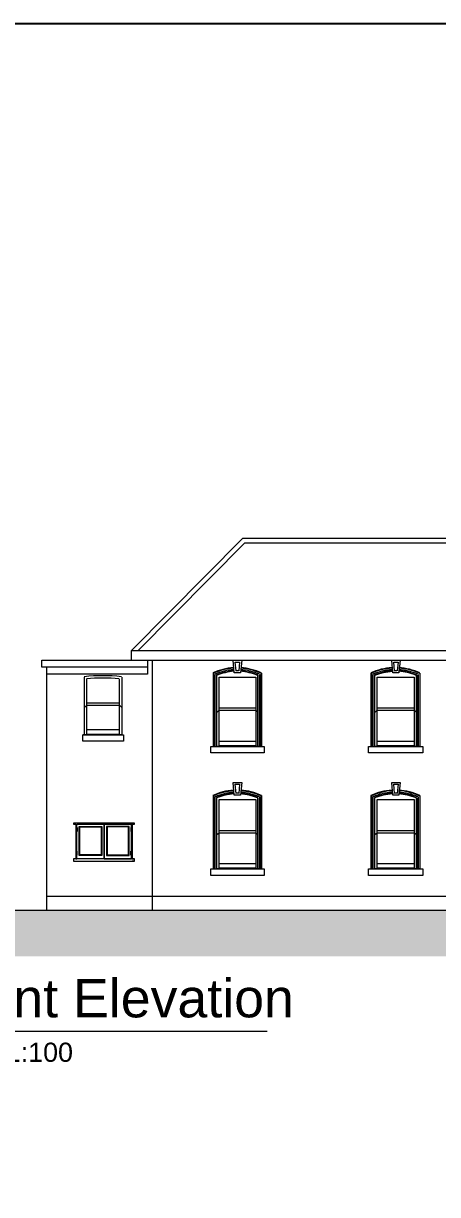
# Model space of a CAD drawing. Header units: millimetres. Extents: x -5841 to 140562, y 1006 to 102310.
# Drawn here: x 8143 to 17084, y 76984 to 102310 of the extents above; entities that cross this region are included whole.
import ezdxf

# ---------------------------------------------------------------- set-up
doc = ezdxf.new("R2010")
doc.units = ezdxf.units.MM
doc.header["$LTSCALE"] = 10
for name, color, linetype in [('CONCEPT HOUSE', 7, 'Continuous'), ('PDF17_0', 7, 'Continuous'), ('PDF17_Text', 7, 'Continuous')]:
    doc.layers.add(name, color=color, linetype=linetype)
doc.layers.add('PDF17_KD - WALL - LOADBEARING', color=7, linetype='Continuous', true_color=0x939598)
doc.styles.add('PDF FuturaCom-Book', font='arial.ttf')

msp = doc.modelspace()

# ---------------------------------------------------------------- linework, layer by layer
at = {"layer": 'CONCEPT HOUSE', "color": 0, "ltscale": 10, "true_color": 0xf8d731}
msp.add_lwpolyline([(-5841.47283, 102310.01352), (128074.23084, 102310.01352), (128074.23084, 53269.17531), (-5841.47283, 53269.17531)], close=True, dxfattribs=at)
at = {"layer": 'PDF17_0', "lineweight": 0}
for points in [[(10475.07949, 88750.074), (12876.41343, 91176.35686), (17791.35145, 91176.35686), (17791.35145, 90951.81654), (17791.35145, 91999.67135), (17791.35145, 92074.51812), (18452.49794, 92074.51812), (18458.73517, 92074.51812), (18458.73517, 91999.67135), (18452.49794, 91999.67135), (17791.35145, 91999.67135)], [(10618.53581, 88750.074), (12920.07404, 91076.56116), (17791.35145, 91076.56116)], [(10475.07949, 88538.00814), (10475.07949, 88750.074), (17791.35145, 88750.074)], [(10818.1272, 88388.3146), (8541.53789, 88388.3146), (8541.53789, 88538.00814), (8641.33358, 88538.00814), (10818.1272, 88538.00814), (10818.1272, 88238.62106), (8641.33358, 88238.62106)], [(8641.33358, 88388.3146), (8641.33358, 83130.32887)], [(10244.30195, 88538.00814), (17791.35145, 88538.00814)], [(10924.16013, 88538.00814), (10924.16013, 83130.32887)], [(12732.95711, 88307.2306), (12714.24542, 88500.58476), (12807.80389, 88500.58476), (12795.32942, 88307.2306)], [(16157.19693, 88307.2306), (16138.48524, 88500.58476), (16232.0437, 88500.58476), (16213.33201, 88307.2306)], [(10269.25087, 88176.24875), (10269.25087, 86922.56532), (9427.22469, 86922.56532)], [(9458.41084, 86922.56532), (9458.41084, 88176.24875)], [(12246.4531, 86673.07608), (12246.4531, 88257.33275)], [(12252.69033, 86673.07608), (12252.69033, 88251.09552)], [(12283.87648, 86673.07608), (12283.87648, 88232.38383)], [(12315.06264, 86673.07608), (12315.06264, 88213.67213)], [(13281.83344, 88257.33275), (13281.83344, 86673.07608), (12321.29987, 86673.07608), (12321.29987, 88207.4349)], [(12371.19772, 86673.07608), (12371.19772, 88170.01152), (13157.08882, 88170.01152), (13157.08882, 86673.07608)], [(13206.98667, 86673.07608), (13206.98667, 88207.4349)], [(13213.2239, 86673.07608), (13213.2239, 88213.67213)], [(13244.41006, 86673.07608), (13244.41006, 88232.38383)], [(13275.59621, 86673.07608), (13275.59621, 88251.09552)], [(15651.98122, 86673.07608), (15651.98122, 88257.33275)], [(15664.45568, 86673.07608), (15664.45568, 88251.09552)], [(15695.64184, 86673.07608), (15695.64184, 88232.38383)], [(16693.5988, 86673.07608), (15733.06522, 86673.07608), (15733.06522, 88207.4349)], [(15782.96307, 86673.07608), (15782.96307, 88170.01152), (16581.32864, 88170.01152), (16581.32864, 86673.07608)], [(16631.22649, 86673.07608), (16631.22649, 88207.4349)], [(16643.70095, 86673.07608), (16643.70095, 88213.67213)], [(16674.8871, 86673.07608), (16674.8871, 88232.38383)], [(16706.07326, 86673.07608), (16706.07326, 88251.09552)], [(16712.31049, 86673.07608), (16712.31049, 88257.33275)], [(9508.30869, 86922.56532), (9508.30869, 88132.58813)], [(10219.35302, 86922.56532), (10219.35302, 88132.58813)], [(9458.41084, 87527.57672), (9508.30869, 87565.00011), (10219.35302, 87565.00011), (10269.25087, 87527.57672)], [(9508.30869, 87614.89796), (10219.35302, 87614.89796)], [(12321.29987, 87415.30656), (12371.19772, 87458.96718), (13157.08882, 87458.96718), (13206.98667, 87415.30656)], [(12371.19772, 87508.86503), (13157.08882, 87508.86503)], [(15733.06522, 87415.30656), (15782.96307, 87458.96718), (16581.32864, 87458.96718), (16631.22649, 87415.30656)], [(15782.96307, 87508.86503), (16581.32864, 87508.86503)], [(9508.30869, 87041.0727), (10219.35302, 87041.0727)], [(9508.30869, 86941.27701), (10219.35302, 86941.27701)], [(12371.19772, 86791.58346), (13157.08882, 86791.58346)], [(12371.19772, 86691.78777), (13157.08882, 86691.78777)], [(15782.96307, 86791.58346), (16581.32864, 86791.58346)], [(15782.96307, 86691.78777), (16581.32864, 86691.78777)], [(12732.95711, 85656.40742), (12714.24542, 85855.99882), (12807.80389, 85855.99882), (12795.32942, 85656.40742)], [(16157.19693, 85656.40742), (16138.48524, 85855.99882), (16232.0437, 85855.99882), (16213.33201, 85656.40742)], [(12246.4531, 84028.49013), (12246.4531, 85612.74681)], [(12252.69033, 84028.49013), (12252.69033, 85606.50958)], [(13281.83344, 85612.74681), (13281.83344, 84028.49013), (12321.29987, 84028.49013), (12321.29987, 85556.61173)], [(13275.59621, 84028.49013), (13275.59621, 85606.50958)], [(15651.98122, 84028.49013), (15651.98122, 85612.74681)], [(15664.45568, 84028.49013), (15664.45568, 85606.50958)], [(16706.07326, 84028.49013), (16706.07326, 85606.50958)], [(16712.31049, 84028.49013), (16712.31049, 85612.74681)], [(12283.87648, 84028.49013), (12283.87648, 85581.56065)], [(12315.06264, 84028.49013), (12315.06264, 85562.84896)], [(12371.19772, 84028.49013), (12371.19772, 85525.42557), (13157.08882, 85525.42557), (13157.08882, 84028.49013)], [(13206.98667, 84028.49013), (13206.98667, 85556.61173)], [(13213.2239, 84028.49013), (13213.2239, 85562.84896)], [(13244.41006, 84028.49013), (13244.41006, 85581.56065)], [(15695.64184, 84028.49013), (15695.64184, 85581.56065)], [(15726.82799, 84028.49013), (15726.82799, 85562.84896)], [(16693.5988, 84028.49013), (15733.06522, 84028.49013), (15733.06522, 85556.61173)], [(15782.96307, 84028.49013), (15782.96307, 85525.42557), (16581.32864, 85525.42557), (16581.32864, 84028.49013)], [(16631.22649, 84028.49013), (16631.22649, 85556.61173)], [(16643.70095, 84028.49013), (16643.70095, 85562.84896)], [(16674.8871, 84028.49013), (16674.8871, 85581.56065)], [(10493.79119, 85013.97263), (10543.68904, 85013.97263), (9221.39606, 85013.97263), (9221.39606, 84995.26094), (9271.29391, 84995.26094), (9271.29391, 84246.79322), (9221.39606, 84246.79322), (9221.39606, 84196.89537), (10543.68904, 84196.89537), (10493.79119, 84196.89537)], [(10493.79119, 84995.26094), (10493.79119, 84246.79322), (10543.68904, 84246.79322), (9221.39606, 84246.79322)], [(9271.29391, 84246.79322), (9296.24284, 84246.79322), (9296.24284, 84995.26094)], [(10543.68904, 84995.26094), (9333.66622, 84995.26094)], [(9383.56407, 84995.26094), (10543.68904, 84995.26094), (10543.68904, 85013.97263)], [(10493.79119, 84246.79322), (10475.07949, 84246.79322), (10475.07949, 84995.26094)], [(12371.19772, 84858.04186), (13157.08882, 84858.04186)], [(15782.96307, 84858.04186), (16581.32864, 84858.04186)], [(12321.29987, 84770.72062), (12371.19772, 84808.14401), (13157.08882, 84808.14401), (13206.98667, 84770.72062)], [(15733.06522, 84770.72062), (15782.96307, 84808.14401), (16581.32864, 84808.14401), (16631.22649, 84770.72062)], [(10543.68904, 84196.89537), (10543.68904, 84246.79322)], [(12371.19772, 84146.99752), (13157.08882, 84146.99752)], [(15782.96307, 84146.99752), (16581.32864, 84146.99752)], [(12371.19772, 84047.20183), (13157.08882, 84047.20183)], [(15782.96307, 84047.20183), (16581.32864, 84047.20183)], [(26180.42714, 83429.71596), (25300.97757, 83429.71596), (8641.33358, 83429.71596)], [(31132.78855, 83130.32887), (32935.34831, 83130.32887), (8023.84771, 83130.32887), (6221.28795, 83130.32887)], [(6271.1858, 80516.92908), (13406.57806, 80516.92908)]]:
    msp.add_lwpolyline(points, dxfattribs=at)
for points in [[(12832.75281, 88263.56998), (12695.53373, 88263.56998), (12670.5848, 88538.00814), (12857.70173, 88538.00814)], [(16250.7554, 88263.56998), (16119.77355, 88263.56998), (16094.82462, 88538.00814), (16275.70432, 88538.00814)], [(10300.43703, 86922.56532), (10300.43703, 86785.34623), (9427.22469, 86785.34623), (9427.22469, 86922.56532)], [(13337.96852, 86673.07608), (13337.96852, 86535.85699), (12190.31802, 86535.85699), (12190.31802, 86673.07608)], [(16768.44557, 86673.07608), (16768.44557, 86535.85699), (15595.84614, 86535.85699), (15595.84614, 86673.07608)], [(12832.75281, 85618.98404), (12695.53373, 85618.98404), (12670.5848, 85893.4222), (12857.70173, 85893.4222)], [(16250.7554, 85618.98404), (16119.77355, 85618.98404), (16094.82462, 85893.4222), (16275.70432, 85893.4222)], [(9296.24284, 84995.26094), (9882.54255, 84995.26094), (9882.54255, 84246.79322), (9296.24284, 84246.79322)], [(9296.24284, 84920.41417), (9302.48007, 84920.41417), (9302.48007, 84833.09293), (9296.24284, 84833.09293)], [(9346.14068, 84945.36309), (9832.6447, 84945.36309), (9832.6447, 84315.40276), (9346.14068, 84315.40276)], [(9358.61515, 84932.88863), (9820.17024, 84932.88863), (9820.17024, 84327.87722), (9358.61515, 84327.87722)], [(9882.54255, 84246.79322), (9882.54255, 84995.26094)], [(10475.07949, 84995.26094), (9882.54255, 84995.26094), (9882.54255, 84246.79322), (10475.07949, 84246.79322)], [(10425.18165, 84945.36309), (9938.67763, 84945.36309), (9938.67763, 84315.40276), (10425.18165, 84315.40276)], [(10412.70718, 84932.88863), (9951.15209, 84932.88863), (9951.15209, 84327.87722), (10412.70718, 84327.87722)], [(10475.07949, 84920.41417), (10462.60503, 84920.41417), (10462.60503, 84833.09293), (10475.07949, 84833.09293)], [(9296.24284, 84321.63999), (9302.48007, 84321.63999), (9302.48007, 84408.96122), (9296.24284, 84408.96122)], [(10475.07949, 84321.63999), (10462.60503, 84321.63999), (10462.60503, 84408.96122), (10475.07949, 84408.96122)], [(13337.96852, 84028.49013), (13337.96852, 83885.03382), (12190.31802, 83885.03382), (12190.31802, 84028.49013)], [(16768.44557, 84028.49013), (16768.44557, 83885.03382), (15595.84614, 83885.03382), (15595.84614, 84028.49013)]]:
    msp.add_lwpolyline(points, close=True, dxfattribs=at)
msp.add_lwpolyline([(15726.82799, 86673.07608), (15726.82799, 88213.67213, -0.0757408569), (16107.16369, 88300.37436)], format="xyb", dxfattribs=at)
for centre, radius, start, end in [((9856.17232, 84627.19552), 3577.04463, 83.491019288, 96.508980712), ((9856.17232, 84639.69484), 3514.64746, 84.204658539, 95.795341461), ((12794.02857, 87003.66799), 1381.54699, 94.806511648, 113.955679716), ((12794.0287, 87003.66882), 1369.07177, 94.801027623, 113.681039042), ((12794.0285, 87003.66913), 1337.88525, 94.795527249, 112.846074552), ((12794.02894, 87003.66807), 1312.93746, 94.784556806, 111.978155924), ((12794.02799, 87003.67107), 1300.45986, 94.78452621, 111.681535614), ((12756.60529, 86972.58782), 1337.77411, 88.752947557, 91.247052443), ((12719.1826, 87003.67107), 1300.45986, 68.318464386, 85.21547379), ((12719.18165, 87003.66807), 1312.93746, 68.021844076, 85.215443194), ((12719.18209, 87003.66913), 1337.88525, 67.153925448, 85.204472751), ((12719.18189, 87003.66882), 1369.07177, 66.318960958, 85.198972377), ((12719.18202, 87003.66799), 1381.54699, 66.044320284, 85.193488352), ((16205.94054, 87003.66607), 1381.54902, 94.400041112, 113.955673263), ((16205.94028, 87003.66778), 1369.07283, 94.394542415, 113.681032615), ((16205.93984, 87003.6688), 1337.88557, 94.37804647, 112.846071099), ((16205.93948, 87003.67019), 1312.93521, 94.36155797, 111.978160067), ((16174.74747, 86972.58782), 1337.77411, 88.752947557, 91.247052443), ((16143.55489, 87003.6689), 1300.46216, 68.318468273, 85.643914375), ((16143.55547, 87003.67019), 1312.93521, 68.021839933, 85.63844203), ((16143.55511, 87003.6688), 1337.88557, 67.153928901, 85.62195353), ((16143.55467, 87003.66778), 1369.07283, 66.318967385, 85.605457585), ((16143.5544, 87003.66607), 1381.54902, 66.044326737, 85.599958888), ((12794.02857, 84352.73695), 1381.54699, 94.806511648, 113.955679716), ((12794.0287, 84352.73778), 1369.07177, 94.801027623, 113.681039042), ((12794.0285, 84352.73809), 1337.88525, 94.795527249, 112.846074552), ((12794.02894, 84352.73703), 1312.93746, 94.784556806, 111.978155924), ((12794.02799, 84352.74003), 1300.45986, 94.78452621, 111.681535614), ((12756.60529, 84327.90035), 1337.77411, 88.752947557, 91.247052443), ((12719.1826, 84352.74003), 1300.45986, 68.318464386, 85.21547379), ((12719.18165, 84352.73703), 1312.93746, 68.021844076, 85.215443194), ((12719.18209, 84352.73809), 1337.88525, 67.153925448, 85.204472751), ((12719.18189, 84352.73778), 1369.07177, 66.318960958, 85.198972377), ((12719.18202, 84352.73695), 1381.54699, 66.044320284, 85.193488352), ((16205.94054, 84352.73503), 1381.54902, 94.400041112, 113.955673263), ((16205.94028, 84352.73674), 1369.07283, 94.394542415, 113.681032615), ((16205.93984, 84352.73776), 1337.88557, 94.37804647, 112.846071099), ((16205.93948, 84352.73915), 1312.93521, 94.36155797, 111.978160067), ((16205.94005, 84352.73786), 1300.46216, 94.356085625, 111.681531727), ((16174.74747, 84327.90035), 1337.77411, 88.752947557, 91.247052443), ((16143.55489, 84352.73786), 1300.46216, 68.318468273, 85.643914375), ((16143.55547, 84352.73915), 1312.93521, 68.021839933, 85.63844203), ((16143.55511, 84352.73776), 1337.88557, 67.153928901, 85.62195353), ((16143.55467, 84352.73674), 1369.07283, 66.318967385, 85.605457585), ((16143.5544, 84352.73503), 1381.54902, 66.044326737, 85.599958888)]:
    msp.add_arc(centre, radius, start, end, dxfattribs=at)
at = {"layer": 'PDF17_KD - WALL - LOADBEARING', "color": 0, "true_color": 0xafd9aa, "transparency": 33554559}
for points in [[(32935.34831, 83130.32887), (6221.28795, 83130.32887), (32935.34831, 82132.37191)], [(6221.28795, 83130.32887), (32935.34831, 82132.37191), (6221.28795, 82132.37191)]]:
    msp.add_solid(points, dxfattribs=at)

# ---------------------------------------------------------------- texts
at = {"layer": 'PDF17_Text', "attachment_point": 4, "style": 'PDF FuturaCom-Book'}
for s, insert, char_height in [('Front Elevation', (6185.41912, 81225.46076), 829.9619965), ('scale 1:100', (6247.79143, 80058.63854), 414.9809982)]:
    msp.add_mtext(s, dxfattribs=dict(at, insert=insert, char_height=char_height))

doc.saveas('drawing.dxf')
